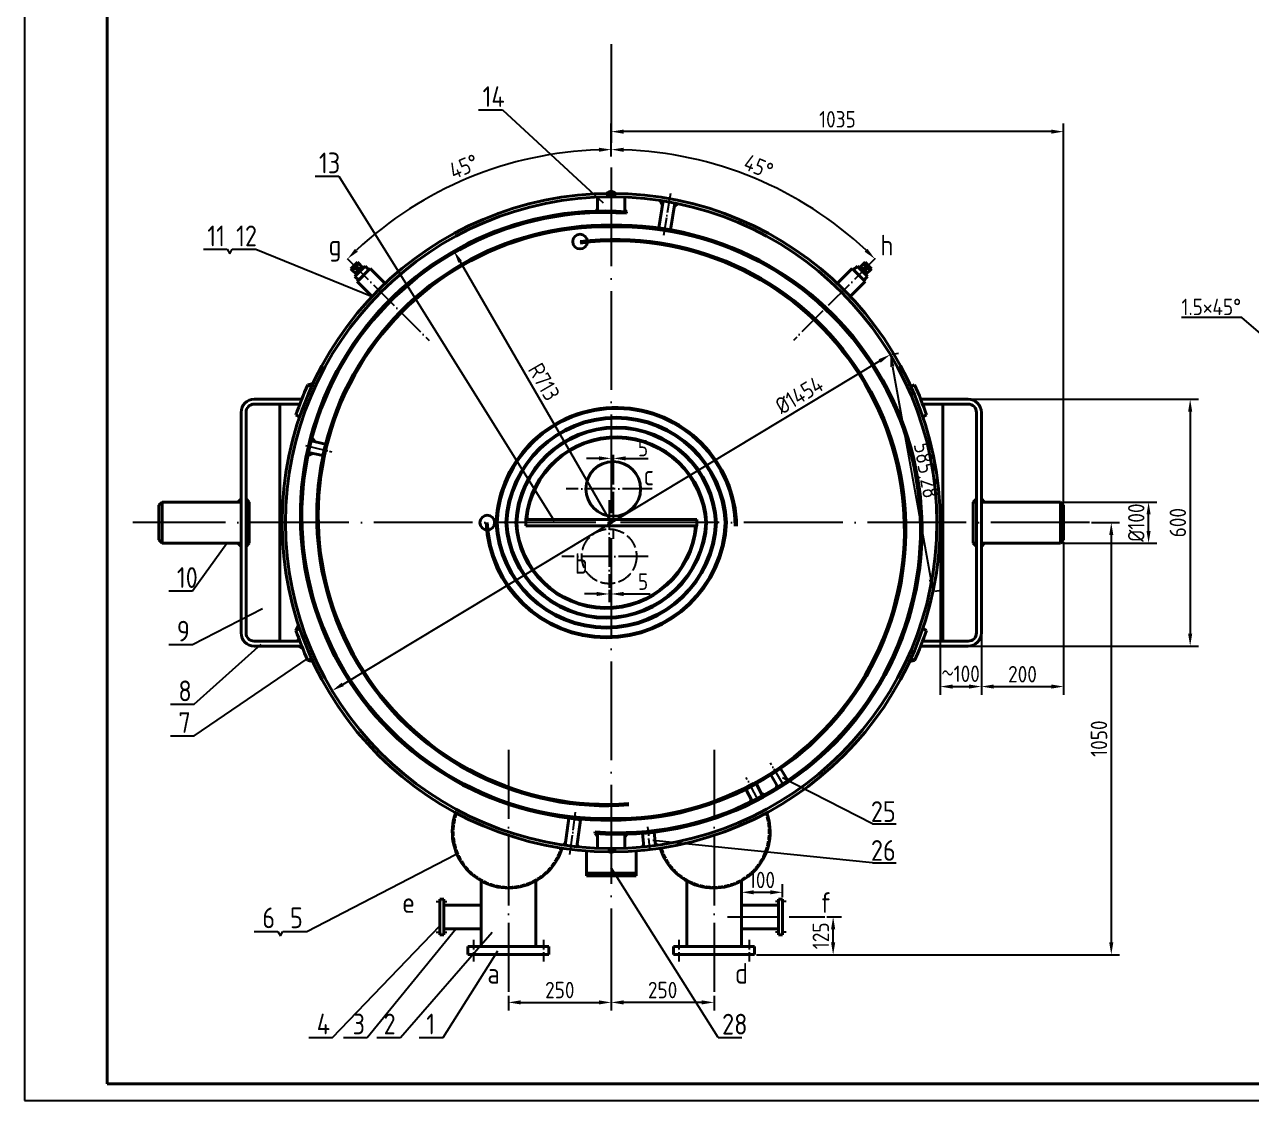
# Model space of a CAD drawing. Header units: millimetres. Extents: x 400 to 18193, y -2467 to 5047.
# Drawn here: x 400 to 3383, y 295 to 2910 of the extents above; entities that cross this region are included whole.
import ezdxf

# ---------------------------------------------------------------- set-up
doc = ezdxf.new("R2010")
doc.units = ezdxf.units.MM
doc.linetypes.add('ACAD_ISO02W100', pattern=[15, 12, -3])
doc.linetypes.add('ACAD_ISO04W100', pattern=[30, 24, -3, 0, -3])
for name, color, linetype in [('2', 3, 'Continuous'), ('标注线', 1, 'Continuous'), ('虚线', 3, 'ACAD_ISO02W100'), ('轴线', 5, 'ACAD_ISO04W100')]:
    doc.layers.add(name, color=color, linetype=linetype)
for name, color, linetype, lineweight in [('粗线', 7, 'Continuous', 40), ('轮廓线', 7, 'Continuous', 40), ('钢板', 5, 'Continuous', 40)]:
    doc.layers.add(name, color=color, linetype=linetype, lineweight=lineweight)
doc.styles.add('GB', font='gbenor.shx', dxfattribs={"bigfont": 'gbcbig.shx'})
doc.dimstyles.new('ISO-25', dxfattribs={"dimtxt": 40, "dimasz": 30, "dimexe": 20, "dimexo": 5, "dimgap": 10, "dimtad": 1, "dimtxsty": 'GB', "dimcen": 2.5, "dimadec": 0, "dimazin": 0, "dimtfac": 1, "dimtmove": 0, "dimatfit": 0, "dimfxl": 1.25, "dimarcsym": 0})

# ---------------------------------------------------------------- blocks, each defined once
blk = doc.blocks.new('*D4')
at = {"layer": 'Defpoints', "color": 0}
for p in [(2918.6, 1749.7), (3133, 1749.7), (2918.6, 1649.7)]:
    blk.add_point(p, dxfattribs=at)
at = {"layer": '标注线', "color": 0, "lineweight": -2}
for p, q in [((2923.6, 1749.7), (3153, 1749.7)), ((3133, 1679.7), (3133, 1719.7)), ((2923.6, 1649.7), (3153, 1649.7))]:
    blk.add_line(p, q, dxfattribs=at)
at = {"layer": '标注线', "color": 0}
for points in [[(3128, 1719.7), (3138, 1719.7), (3133, 1749.7)], [(3128, 1679.7), (3138, 1679.7), (3133, 1649.7)]]:
    blk.add_solid(points, dxfattribs=at)
at = {"layer": '标注线', "color": 0, "insert": (3103, 1699.7), "char_height": 40, "attachment_point": 5, "rotation": 90, "style": 'GB'}
blk.add_mtext('%%c100', dxfattribs=at)
blk = doc.blocks.new('*D5')
at = {"layer": 'Defpoints', "color": 0}
for p in [(1826.4, 2862.8), (1591.7, 2575.5), (1184.4, 2341.8), (1383.4, 2142.8), (1826.4, 536.7)]:
    blk.add_point(p, dxfattribs=at)
at = {"layer": '标注线', "color": 0, "lineweight": -2}
blk.add_arc((1826.4, 1699.7), 906.7, 91.8959, 133.1041, dxfattribs=at)
at = {"layer": '标注线', "color": 0}
for points in [[(1796.3, 2610.9), (1796.5, 2600.9), (1826.4, 2606.4)], [(1210.3, 2358.1), (1203.4, 2365.3), (1185.3, 2340.8)]]:
    blk.add_solid(points, dxfattribs=at)
at = {"layer": '标注线', "color": 0, "insert": (1468, 2565.1), "char_height": 40, "attachment_point": 5, "rotation": 22.5, "style": 'GB'}
blk.add_mtext('45°', dxfattribs=at)
blk = doc.blocks.new('*D6')
at = {"layer": 'Defpoints', "color": 0}
for p in [(2626.4, 1699.7), (2726.4, 1431.7), (2726.4, 1301.3)]:
    blk.add_point(p, dxfattribs=at)
at = {"layer": '标注线', "color": 0, "lineweight": -2}
for p, q in [((2626.4, 1694.7), (2626.4, 1281.3)), ((2726.4, 1426.7), (2726.4, 1281.3)), ((2656.4, 1301.3), (2696.4, 1301.3))]:
    blk.add_line(p, q, dxfattribs=at)
at = {"layer": '标注线', "color": 0}
for points in [[(2656.4, 1306.3), (2656.4, 1296.3), (2626.4, 1301.3)], [(2696.4, 1306.3), (2696.4, 1296.3), (2726.4, 1301.3)]]:
    blk.add_solid(points, dxfattribs=at)
at = {"layer": '标注线', "color": 0, "insert": (2676.4, 1332.4), "char_height": 40, "attachment_point": 5, "style": 'GB'}
blk.add_mtext('～100', dxfattribs=at)
blk = doc.blocks.new('*D7')
at = {"layer": 'Defpoints', "color": 0}
for p in [(2926.4, 1657.6), (2726.4, 1431.7), (2926.4, 1301.3)]:
    blk.add_point(p, dxfattribs=at)
at = {"layer": '标注线', "color": 0, "lineweight": -2}
for p, q in [((2926.4, 1652.6), (2926.4, 1281.3)), ((2726.4, 1426.7), (2726.4, 1281.3)), ((2756.4, 1301.3), (2896.4, 1301.3))]:
    blk.add_line(p, q, dxfattribs=at)
at = {"layer": '标注线', "color": 0}
for points in [[(2756.4, 1306.3), (2756.4, 1296.3), (2726.4, 1301.3)], [(2896.4, 1306.3), (2896.4, 1296.3), (2926.4, 1301.3)]]:
    blk.add_solid(points, dxfattribs=at)
at = {"layer": '标注线', "color": 0, "insert": (2826.4, 1331.3), "char_height": 40, "attachment_point": 5, "style": 'GB'}
blk.add_mtext('200', dxfattribs=at)
blk = doc.blocks.new('*D8')
at = {"layer": 'Defpoints', "color": 0}
for p in [(1826.4, 2650), (1826.4, 2584.6), (2926.4, 1741.9)]:
    blk.add_point(p, dxfattribs=at)
at = {"layer": '标注线', "color": 0, "lineweight": -2}
for p, q in [((1826.4, 2589.6), (1826.4, 2670)), ((2926.4, 1746.9), (2926.4, 2670)), ((2896.4, 2650), (1856.4, 2650))]:
    blk.add_line(p, q, dxfattribs=at)
at = {"layer": '标注线', "color": 0}
for points in [[(1856.4, 2655), (1856.4, 2645), (1826.4, 2650)], [(2896.4, 2655), (2896.4, 2645), (2926.4, 2650)]]:
    blk.add_solid(points, dxfattribs=at)
at = {"layer": '标注线', "color": 0, "insert": (2376.4, 2680), "char_height": 40, "attachment_point": 5, "style": 'GB'}
blk.add_mtext('1035', dxfattribs=at)
blk = doc.blocks.new('*D9')
at = {"layer": 'Defpoints', "color": 0}
for p in [(2989.4, 1699.7), (2174.7, 649.7), (3042.3, 649.7)]:
    blk.add_point(p, dxfattribs=at)
at = {"layer": '标注线', "color": 0, "lineweight": -2}
for p, q in [((2994.4, 1699.7), (3062.3, 1699.7)), ((3042.3, 1669.7), (3042.3, 679.7)), ((2179.7, 649.7), (3062.3, 649.7))]:
    blk.add_line(p, q, dxfattribs=at)
at = {"layer": '标注线', "color": 0}
for points in [[(3037.3, 1669.7), (3047.3, 1669.7), (3042.3, 1699.7)], [(3037.3, 679.7), (3047.3, 679.7), (3042.3, 649.7)]]:
    blk.add_solid(points, dxfattribs=at)
at = {"layer": '标注线', "color": 0, "insert": (3012.3, 1174.7), "char_height": 40, "attachment_point": 5, "rotation": 90, "style": 'GB'}
blk.add_mtext('1050', dxfattribs=at)
blk = doc.blocks.new('*D10')
at = {"layer": 'Defpoints', "color": 0}
for p in [(2694.4, 1999.7), (2694.4, 1399.7), (3234.1, 1399.7)]:
    blk.add_point(p, dxfattribs=at)
at = {"layer": '标注线', "color": 0, "lineweight": -2}
for p, q in [((2699.4, 1999.7), (3254.1, 1999.7)), ((3234.1, 1969.7), (3234.1, 1429.7)), ((2699.4, 1399.7), (3254.1, 1399.7))]:
    blk.add_line(p, q, dxfattribs=at)
at = {"layer": '标注线', "color": 0}
for points in [[(3229.1, 1969.7), (3239.1, 1969.7), (3234.1, 1999.7)], [(3229.1, 1429.7), (3239.1, 1429.7), (3234.1, 1399.7)]]:
    blk.add_solid(points, dxfattribs=at)
at = {"layer": '标注线', "color": 0, "insert": (3204.1, 1699.7), "char_height": 40, "attachment_point": 5, "rotation": 90, "style": 'GB'}
blk.add_mtext('600', dxfattribs=at)
blk = doc.blocks.new('*D11')
at = {"layer": 'Defpoints', "color": 0}
for p in [(1826.4, 1861.3), (1831.4, 1864.7), (1831.4, 1855.9)]:
    blk.add_point(p, dxfattribs=at)
at = {"layer": '标注线', "color": 0, "lineweight": -2}
for p, q in [((1796.4, 1855.9), (1766.4, 1855.9)), ((1826.4, 1856.3), (1826.4, 1835.9)), ((1826.4, 1855.9), (1831.4, 1855.9)), ((1831.4, 1859.7), (1831.4, 1835.9)), ((1861.4, 1855.9), (1916.1, 1855.9))]:
    blk.add_line(p, q, dxfattribs=at)
at = {"layer": '标注线', "color": 0}
for points in [[(1796.4, 1860.9), (1796.4, 1850.9), (1826.4, 1855.9)], [(1861.4, 1860.9), (1861.4, 1850.9), (1831.4, 1855.9)]]:
    blk.add_solid(points, dxfattribs=at)
at = {"layer": '标注线', "color": 0, "insert": (1903.8, 1880.9), "char_height": 40, "attachment_point": 5, "style": 'GB'}
blk.add_mtext('5', dxfattribs=at)
blk = doc.blocks.new('*D12')
at = {"layer": 'Defpoints', "color": 0}
for p in [(1821.4, 1541.4), (1821.4, 1526.4), (1826.4, 1537.4)]:
    blk.add_point(p, dxfattribs=at)
at = {"layer": '标注线', "color": 0, "lineweight": -2}
for p, q in [((1791.4, 1526.4), (1761.4, 1526.4)), ((1821.4, 1536.4), (1821.4, 1506.4)), ((1821.4, 1526.4), (1826.4, 1526.4)), ((1826.4, 1532.4), (1826.4, 1506.4)), ((1856.4, 1526.4), (1921.1, 1526.4))]:
    blk.add_line(p, q, dxfattribs=at)
at = {"layer": '标注线', "color": 0}
for points in [[(1791.4, 1531.4), (1791.4, 1521.4), (1821.4, 1526.4)], [(1856.4, 1531.4), (1856.4, 1521.4), (1826.4, 1526.4)]]:
    blk.add_solid(points, dxfattribs=at)
at = {"layer": '标注线', "color": 0, "insert": (1903.8, 1556.4), "char_height": 40, "attachment_point": 5, "style": 'GB'}
blk.add_mtext('5', dxfattribs=at)
blk = doc.blocks.new('*D13')
at = {"layer": 'Defpoints', "color": 0}
for p in [(2504.9, 2108.2), (1147.9, 1291.2)]:
    blk.add_point(p, dxfattribs=at)
at = {"layer": '标注线', "color": 0, "lineweight": -2}
blk.add_line((1173.6, 1306.7), (2479.2, 2092.8), dxfattribs=at)
at = {"layer": '标注线', "color": 0}
for points in [[(2476.7, 2097), (2481.8, 2088.5), (2504.9, 2108.2)], [(1171, 1311), (1176.2, 1302.4), (1147.9, 1291.2)]]:
    blk.add_solid(points, dxfattribs=at)
at = {"layer": '标注线', "color": 0, "insert": (2283.4, 2009.9), "char_height": 40, "attachment_point": 5, "rotation": 31.0487, "style": 'GB'}
blk.add_mtext('%%C1454', dxfattribs=at)
blk = doc.blocks.new('*D14')
at = {"layer": 'Defpoints', "color": 0}
for p in [(2504.9, 2108.2), (2608.7, 1532.2), (2608.7, 1532.2)]:
    blk.add_point(p, dxfattribs=at)
at = {"layer": '标注线', "color": 0, "lineweight": -2}
for p, q in [((2509.9, 2109.1), (2524.6, 2111.8)), ((2510.2, 2078.7), (2603.3, 1561.7)), ((2613.6, 1533.1), (2628.3, 1535.8))]:
    blk.add_line(p, q, dxfattribs=at)
at = {"layer": '标注线', "color": 0}
for points in [[(2515.2, 2079.6), (2505.3, 2077.8), (2504.9, 2108.2)], [(2608.3, 1562.6), (2598.4, 1560.8), (2608.7, 1532.2)]]:
    blk.add_solid(points, dxfattribs=at)
at = {"layer": '标注线', "color": 0, "insert": (2588.8, 1826), "char_height": 40, "attachment_point": 5, "rotation": 280.2089, "style": 'GB'}
blk.add_mtext('585,28', dxfattribs=at)
blk = doc.blocks.new('*D15')
at = {"layer": 'Defpoints', "color": 0}
for p in [(1826.4, 595.3), (1576.4, 554.9), (1826.4, 533.7)]:
    blk.add_point(p, dxfattribs=at)
at = {"layer": '标注线', "color": 0, "lineweight": -2}
for p, q in [((1826.4, 590.3), (1826.4, 513.7)), ((1576.4, 549.9), (1576.4, 513.7)), ((1606.4, 533.7), (1796.4, 533.7))]:
    blk.add_line(p, q, dxfattribs=at)
at = {"layer": '标注线', "color": 0}
for points in [[(1606.4, 538.7), (1606.4, 528.7), (1576.4, 533.7)], [(1796.4, 538.7), (1796.4, 528.7), (1826.4, 533.7)]]:
    blk.add_solid(points, dxfattribs=at)
at = {"layer": '标注线', "color": 0, "insert": (1701.4, 563.7), "char_height": 40, "attachment_point": 5, "style": 'GB'}
blk.add_mtext('250', dxfattribs=at)
blk = doc.blocks.new('*D16')
at = {"layer": 'Defpoints', "color": 0}
for p in [(1826.4, 595.3), (2076.4, 554.9), (1826.4, 533.7)]:
    blk.add_point(p, dxfattribs=at)
at = {"layer": '标注线', "color": 0, "lineweight": -2}
for p, q in [((1826.4, 590.3), (1826.4, 513.7)), ((2076.4, 549.9), (2076.4, 513.7)), ((2046.4, 533.7), (1856.4, 533.7))]:
    blk.add_line(p, q, dxfattribs=at)
at = {"layer": '标注线', "color": 0}
for points in [[(1856.4, 538.7), (1856.4, 528.7), (1826.4, 533.7)], [(2046.4, 538.7), (2046.4, 528.7), (2076.4, 533.7)]]:
    blk.add_solid(points, dxfattribs=at)
at = {"layer": '标注线', "color": 0, "insert": (1951.4, 563.7), "char_height": 40, "attachment_point": 5, "style": 'GB'}
blk.add_mtext('250', dxfattribs=at)
blk = doc.blocks.new('*D68')
at = {"layer": 'Defpoints', "color": 0}
for p in [(1443.9, 2360), (1815.3, 1719.7)]:
    blk.add_point(p, dxfattribs=at)
at = {"layer": '标注线', "color": 0, "lineweight": -2}
blk.add_line((1815.3, 1719.7), (1458.9, 2334.1), dxfattribs=at)
at = {"layer": '标注线', "color": 0}
blk.add_solid([(1463.3, 2336.6), (1454.6, 2331.5), (1443.9, 2360)], dxfattribs=at)
at = {"layer": '标注线', "color": 0, "insert": (1663.1, 2041.9), "char_height": 40, "attachment_point": 5, "rotation": 300.1139, "style": 'GB'}
blk.add_mtext('R713', dxfattribs=at)
blk = doc.blocks.new('*D77')
at = {"layer": 'Defpoints', "color": 0}
for p in [(1826.4, 2862.8), (2279.7, 2484.9), (2468.5, 2341.8), (2269.5, 2142.8), (1826.4, 536.7)]:
    blk.add_point(p, dxfattribs=at)
at = {"layer": '标注线', "color": 0, "lineweight": -2}
blk.add_arc((1826.4, 1699.7), 906.7, 46.8959, 88.1041, dxfattribs=at)
at = {"layer": '标注线', "color": 0}
for points in [[(1856.3, 2600.9), (1856.5, 2610.9), (1826.4, 2606.4)], [(2449.4, 2365.3), (2442.5, 2358.1), (2467.5, 2340.8)]]:
    blk.add_solid(points, dxfattribs=at)
at = {"layer": '标注线', "color": 0, "insert": (2184.8, 2565.1), "char_height": 40, "attachment_point": 5, "rotation": 337.5, "style": 'GB'}
blk.add_mtext('45°', dxfattribs=at)
blk = doc.blocks.new('*D102')
at = {"layer": 'Defpoints', "color": 0}
for p in [(2345.7, 741.3), (2366, 741.3), (2174.7, 649.7)]:
    blk.add_point(p, dxfattribs=at)
at = {"layer": '标注线', "color": 0, "lineweight": -2}
for p, q in [((2350.7, 741.3), (2386, 741.3)), ((2366, 679.7), (2366, 711.3)), ((2179.7, 649.7), (2386, 649.7))]:
    blk.add_line(p, q, dxfattribs=at)
at = {"layer": '标注线', "color": 0}
for points in [[(2361, 711.3), (2371, 711.3), (2366, 741.3)], [(2361, 679.7), (2371, 679.7), (2366, 649.7)]]:
    blk.add_solid(points, dxfattribs=at)
at = {"layer": '标注线', "color": 0, "insert": (2336, 695.5), "char_height": 40, "attachment_point": 5, "rotation": 90, "style": 'GB'}
blk.add_mtext('125', dxfattribs=at)
blk = doc.blocks.new('*D103')
at = {"layer": 'Defpoints', "color": 0}
for p in [(2242.9, 801.3), (2242.9, 784.6), (2142.9, 769.8)]:
    blk.add_point(p, dxfattribs=at)
at = {"layer": '标注线', "color": 0, "lineweight": -2}
for p, q in [((2142.9, 774.8), (2142.9, 821.3)), ((2242.9, 789.6), (2242.9, 821.3)), ((2172.9, 801.3), (2212.9, 801.3))]:
    blk.add_line(p, q, dxfattribs=at)
at = {"layer": '标注线', "color": 0}
for points in [[(2172.9, 806.3), (2172.9, 796.3), (2142.9, 801.3)], [(2212.9, 806.3), (2212.9, 796.3), (2242.9, 801.3)]]:
    blk.add_solid(points, dxfattribs=at)
at = {"layer": '标注线', "color": 0, "insert": (2192.9, 831.3), "char_height": 40, "attachment_point": 5, "style": 'GB'}
blk.add_mtext('100', dxfattribs=at)

msp = doc.modelspace()

# ---------------------------------------------------------------- hatches: boundary and pattern name
at = {"layer": '粗线'}
h = msp.add_hatch(color=256, dxfattribs=at)
h.paths.add_polyline_path([(1816.113, 2499.671), (1819.431, 2491.706, -0.00220075), (1826.403, 2491.737), (1826.403, 2499.737, 0.0032157)])
h.paths.add_polyline_path([(1816.113, 2499.671, -0.0032157), (1826.403, 2499.737), (1826.403, 2504.479, 0.22210696)])
h.paths.add_polyline_path([(1836.693, 2499.671, 0.22210696), (1826.403, 2504.479), (1826.403, 2499.737, -0.0032157)])
h.paths.add_polyline_path([(1826.403, 2499.737), (1826.403, 2491.737, -0.00220075), (1833.375, 2491.706), (1836.693, 2499.671, 0.0032157)])
for points in [[(1952.877, 2481.573, 0.00245968), (1945.179, 2482.78), (1951.3, 2472.075)], [(1980.992, 2476.362, -0.00245968), (1988.662, 2474.983), (1979.376, 2466.869)], [(1792.973, 2461.322), (1792.973, 2457.244, 0.00126876), (1789.225, 2456.986)], [(1863.497, 2455.415), (1859.749, 2459.751), (1859.749, 2455.673, -0.00126876)], [(1097.342, 1898.677, -0.00245968), (1099.166, 1906.253), (1106.724, 1896.509)], [(1090.724, 1870.142, 0.00245968), (1089.027, 1862.537), (1100.102, 1867.959)], [(926.403, 1757.613), (918.549, 1749.737), (926.403, 1749.737)], [(938.403, 1757.613), (946.258, 1749.737), (938.403, 1749.737)], [(2714.403, 1757.613), (2706.549, 1749.737), (2714.403, 1749.737)], [(2726.403, 1757.613), (2734.258, 1749.737), (2726.403, 1749.737)], [(926.403, 1641.861), (918.549, 1649.737), (926.403, 1649.737)], [(938.403, 1641.861), (946.258, 1649.737), (938.403, 1649.737)], [(2714.403, 1641.861), (2706.549, 1649.737), (2714.403, 1649.737)], [(2726.403, 1641.861), (2734.258, 1649.737), (2726.403, 1649.737)], [(2252.874, 1077.859), (2259.754, 1075.764, -0.00163778), (2255.58, 1073.343)], [(2227.539, 1054.978, 0.00163778), (2231.642, 1057.517), (2228.935, 1062.034)], [(2164.291, 1020.267, 0.00183819), (2169.151, 1022.655), (2166.504, 1027.786)], [(2191.717, 1041.102), (2199.174, 1038.691, -0.00183819), (2194.462, 1036.022)], [(1787.313, 944.208), (1793.057, 938.032), (1793.057, 943.804, -0.00194487)], [(1859.749, 942.391), (1859.749, 936.344), (1865.356, 942.546, -0.00189438)], [(1715.039, 921.515), (1708.989, 916.532, 0.00183819), (1714.352, 915.782)], [(1743.414, 918.008), (1747.902, 911.582, -0.00183819), (1742.535, 912.301)], [(1905.194, 917.475), (1900.455, 911.232, 0.00183819), (1905.847, 911.738)], [(1933.589, 920.755), (1939.683, 915.826, -0.00183819), (1934.327, 915.028)]]:
    msp.add_hatch(color=256, dxfattribs=at).paths.add_polyline_path(points)
h = msp.add_hatch(color=256, dxfattribs=at)
h.paths.add_polyline_path([(1074.007, 1999.737), (1066.614, 1999.737), (1075.905, 2004.453, 0.00156917)])
h.paths.add_polyline_path([(1066.743, 1980.834), (1062.772, 1987.737), (1069.333, 1987.737, 0.00227556)])
h.paths.add_polyline_path([(1066.133, 1948.713), (1059.867, 1961.504), (1068.86, 1956.891, 0.00269412)])
h.paths.add_polyline_path([(1097.857, 2030.222), (1088.949, 2034.79), (1101.231, 2037.561, 0.00252433)])
h = msp.add_hatch(color=256, dxfattribs=at)
h.paths.add_polyline_path([(2578.799, 1999.737), (2586.193, 1999.737), (2576.902, 2004.453, -0.00156917)])
h.paths.add_polyline_path([(2586.064, 1980.834), (2590.034, 1987.737), (2583.474, 1987.737, -0.00227556)])
h.paths.add_polyline_path([(2586.674, 1948.713), (2592.94, 1961.504), (2583.946, 1956.891, -0.00269412)])
h.paths.add_polyline_path([(2554.95, 2030.222), (2563.858, 2034.79), (2551.576, 2037.561, -0.00252433)])
h = msp.add_hatch(color=256, dxfattribs=at)
h.paths.add_polyline_path([(1074.007, 1399.737), (1066.614, 1399.737), (1075.905, 1395.02, -0.00156917)])
h.paths.add_polyline_path([(1066.743, 1418.64), (1062.772, 1411.737), (1069.333, 1411.737, -0.00227556)])
h.paths.add_polyline_path([(1066.133, 1450.761), (1059.867, 1437.97), (1068.86, 1442.583, -0.00269412)])
h.paths.add_polyline_path([(1097.857, 1369.252), (1088.949, 1364.683), (1101.231, 1361.913, -0.00252433)])
h = msp.add_hatch(color=256, dxfattribs=at)
h.paths.add_polyline_path([(2578.799, 1399.737), (2586.193, 1399.737), (2576.902, 1395.02, 0.00156917)])
h.paths.add_polyline_path([(2586.064, 1418.64), (2590.034, 1411.737), (2583.474, 1411.737, 0.00227556)])
h.paths.add_polyline_path([(2586.674, 1450.761), (2592.94, 1437.97), (2583.946, 1442.583, 0.00269412)])
h.paths.add_polyline_path([(2554.95, 1369.252), (2563.858, 1364.683), (2551.576, 1361.913, 0.00252433)])
h = msp.add_hatch(color=256, dxfattribs=at)
h.paths.add_polyline_path([(1836.693, 899.803, -0.0032157), (1826.403, 899.737), (1826.403, 907.737, 0.00220075), (1833.375, 907.768)])
h.paths.add_polyline_path([(1826.403, 899.737, -0.0032157), (1816.113, 899.803), (1819.431, 907.768, 0.00220075), (1826.403, 907.737)])
h.paths.add_polyline_path([(1826.403, 894.995, -0.22210696), (1816.113, 899.803, 0.0032157), (1826.403, 899.737)])
h.paths.add_polyline_path([(1826.403, 894.995), (1826.403, 899.737, 0.0032157), (1836.693, 899.803, -0.22210696)])

# ---------------------------------------------------------------- linework, layer by layer
at = {"layer": '2'}
for p, q in [((399.919, 5047.412), (399.919, 295.412)), ((399.919, 295.412), (7119.919, 295.412))]:
    msp.add_line(p, q, dxfattribs=at)
at = {"layer": '标注线'}
for p, q in [((1504.11, 2702.67), (1561.81, 2702.67)), ((1561.81, 2702.67), (1806.551, 2477.337)), ((1106.396, 2541.414), (1164.097, 2541.414)), ((1164.097, 2541.414), (1687.435, 1703.707)), ((834.951, 2363.989), (892.652, 2363.989)), ((892.652, 2363.989), (899.109, 2352.834)), ((899.109, 2352.834), (904.91, 2363.989)), ((904.91, 2363.989), (962.611, 2363.989)), ((962.611, 2363.989), (1245.032, 2249.289)), ((3359.405, 2198.567), (3213.417, 2198.567)), ((3439.867, 2129.828), (3359.405, 2198.567)), ((1815.298, 1719.658), (1826.403, 1699.737)), ((808.541, 1533.706), (891.959, 1649.737)), ((750.84, 1533.706), (808.541, 1533.706)), ((808.541, 1403.407), (978.424, 1491.128)), ((750.84, 1403.407), (808.541, 1403.407)), ((812.314, 1258.255), (975.482, 1404.746)), ((812.314, 1181.293), (1089.423, 1370.295)), ((754.613, 1258.255), (812.314, 1258.255)), ((754.613, 1181.293), (812.314, 1181.293)), ((2461.614, 967.632), (2242.532, 1079.653)), ((2461.614, 967.632), (2519.315, 967.632)), ((2461.614, 873.106), (1927.997, 927.386)), ((1086.012, 706.374), (1448.039, 893.382)), ((2461.614, 873.106), (2519.315, 873.106)), ((2086.518, 448.283), (1826.403, 860.862)), ((1148.724, 448.685), (1409.903, 719.714)), ((958.352, 706.374), (1016.053, 706.374)), ((1016.053, 706.374), (1022.509, 695.219)), ((1022.509, 695.219), (1028.311, 706.374)), ((1028.311, 706.374), (1086.012, 706.374)), ((1233.364, 448.685), (1448.283, 712.823)), ((1313.9, 448.685), (1537.096, 704.255)), ((1417.447, 448.685), (1550.515, 659.038)), ((1091.023, 448.685), (1148.724, 448.685)), ((1175.663, 448.685), (1233.364, 448.685)), ((1256.199, 448.685), (1313.9, 448.685)), ((1359.746, 448.685), (1417.447, 448.685)), ((2086.518, 448.283), (2144.219, 448.283))]:
    msp.add_line(p, q, dxfattribs=at)
at = {"layer": '粗线'}
for p, q in [((1793.057, 2457.086), (1793.057, 2490.671)), ((1819.431, 2491.706), (1816.113, 2499.671)), ((1833.375, 2491.706), (1836.693, 2499.671)), ((1859.749, 2455.12), (1859.749, 2490.671)), ((1952.877, 2481.573), (1941.972, 2415.918)), ((1951.3, 2472.075), (1945.179, 2482.78)), ((1952.876, 2481.574), (1981, 2476.502)), ((1980.978, 2476.506), (1970.184, 2411.52)), ((1789.225, 2456.986), (1792.973, 2461.322)), ((1863.497, 2455.415), (1859.749, 2459.751)), ((1863.498, 2455.439), (1863.365, 2451.595)), ((1979.376, 2466.869), (1988.662, 2474.983)), ((1209.173, 2332.523), (1193.617, 2316.967)), ((1209.173, 2332.523), (1207.759, 2302.825)), ((1223.315, 2318.381), (1209.173, 2332.523)), ((2429.491, 2318.381), (2443.634, 2332.523)), ((2443.634, 2332.523), (2459.19, 2316.967)), ((2443.634, 2332.523), (2445.048, 2302.825)), ((1193.617, 2316.967), (1223.315, 2318.381)), ((1207.759, 2302.825), (1193.617, 2316.967)), ((1227.911, 2322.978), (1203.163, 2298.229)), ((1203.163, 2298.229), (1212.355, 2289.036)), ((1227.204, 2322.27), (1203.87, 2298.936)), ((1240.639, 2317.321), (1208.819, 2285.501)), ((1237.104, 2313.785), (1212.355, 2289.036)), ((1237.104, 2313.785), (1212.355, 2289.036)), ((1227.911, 2322.978), (1237.104, 2313.785)), ((1276.852, 2281.108), (1240.639, 2317.321)), ((2375.955, 2281.108), (2412.167, 2317.321)), ((2412.167, 2317.321), (2443.987, 2285.501)), ((2424.895, 2322.978), (2415.703, 2313.785)), ((2415.703, 2313.785), (2440.452, 2289.036)), ((2415.703, 2313.785), (2440.452, 2289.036)), ((2424.895, 2322.978), (2449.644, 2298.229)), ((2425.602, 2322.27), (2448.937, 2298.936)), ((2459.19, 2316.967), (2429.491, 2318.381)), ((2449.644, 2298.229), (2440.452, 2289.036)), ((2445.048, 2302.825), (2459.19, 2316.967)), ((1245.032, 2249.289), (1208.819, 2285.501)), ((2407.775, 2249.289), (2443.987, 2285.501)), ((1088.949, 2034.79), (1101.231, 2037.561)), ((1088.949, 2034.79), (1097.857, 2030.222)), ((1088.949, 2034.79), (1097.857, 2030.222)), ((2563.858, 2034.79), (2554.95, 2030.222)), ((1074.007, 1999.737), (958.403, 1999.737)), ((2578.799, 1999.737), (2694.403, 1999.737)), ((958.403, 1987.737), (1069.333, 1987.737)), ((1020.403, 1987.737), (1020.403, 1411.737)), ((2694.403, 1987.737), (2583.474, 1987.737)), ((2632.403, 1987.737), (2632.403, 1411.737)), ((926.403, 1431.737), (926.403, 1967.737)), ((938.403, 1431.737), (938.403, 1967.737)), ((1059.867, 1961.504), (1068.775, 1956.935)), ((2592.94, 1961.504), (2584.032, 1956.935)), ((2714.403, 1431.737), (2714.403, 1967.737)), ((2726.403, 1431.737), (2726.403, 1967.737)), ((1090.37, 1870.611), (1096.869, 1898.413)), ((1131.364, 1890.599), (1096.995, 1898.355)), ((1106.724, 1896.509), (1099.166, 1906.253)), ((1125.175, 1862.727), (1131.46, 1890.578)), ((1100.102, 1867.959), (1089.027, 1862.537)), ((1125.175, 1862.727), (1090.5, 1870.551)), ((734.253, 1749.737), (726.403, 1741.888)), ((726.403, 1657.586), (726.403, 1741.888)), ((734.253, 1649.835), (734.253, 1749.835)), ((734.253, 1749.737), (926.403, 1749.737)), ((734.253, 1749.737), (926.403, 1749.737)), ((734.253, 1749.737), (926.403, 1749.737)), ((918.549, 1749.737), (926.403, 1757.613)), ((946.258, 1749.737), (938.403, 1757.613)), ((938.403, 1749.737), (946.258, 1749.737)), ((938.403, 1749.737), (946.258, 1749.737)), ((938.403, 1749.737), (946.258, 1749.737)), ((946.258, 1649.737), (946.258, 1749.737)), ((2706.549, 1749.737), (2714.403, 1757.613)), ((2706.549, 1649.737), (2706.549, 1749.737)), ((2714.403, 1749.737), (2706.549, 1749.737)), ((2714.403, 1749.737), (2706.549, 1749.737)), ((2714.403, 1749.737), (2706.549, 1749.737)), ((2734.258, 1749.737), (2726.403, 1757.613)), ((2918.554, 1749.737), (2726.403, 1749.737)), ((2918.554, 1749.737), (2726.403, 1749.737)), ((2918.554, 1749.737), (2726.403, 1749.737)), ((2918.554, 1649.835), (2918.554, 1749.835)), ((2918.554, 1749.737), (2926.403, 1741.888)), ((2926.403, 1657.586), (2926.403, 1741.888)), ((1618.403, 1707.737), (1618.403, 1691.737)), ((2034.403, 1707.737), (1618.403, 1707.737)), ((1826.403, 1697.237), (1826.403, 1702.237)), ((2034.403, 1707.737), (2034.403, 1691.737)), ((2034.403, 1691.737), (1618.403, 1691.737)), ((1823.903, 1699.737), (1828.903, 1699.737)), ((734.253, 1649.737), (726.403, 1657.586)), ((734.253, 1649.737), (926.403, 1649.737)), ((857.515, 1649.737), (926.403, 1649.737)), ((857.515, 1649.737), (926.403, 1649.737)), ((918.549, 1649.737), (926.403, 1641.861)), ((938.403, 1649.737), (946.258, 1649.737)), ((938.403, 1649.737), (946.258, 1649.737)), ((938.403, 1649.737), (946.258, 1649.737)), ((946.258, 1649.737), (938.403, 1641.861)), ((2714.403, 1649.737), (2706.549, 1649.737)), ((2714.403, 1649.737), (2706.549, 1649.737)), ((2714.403, 1649.737), (2706.549, 1649.737)), ((2706.549, 1649.737), (2714.403, 1641.861)), ((2795.291, 1649.737), (2726.403, 1649.737)), ((2795.291, 1649.737), (2726.403, 1649.737)), ((2918.554, 1649.737), (2726.403, 1649.737)), ((2734.258, 1649.737), (2726.403, 1641.861)), ((2918.554, 1649.737), (2926.403, 1657.586)), ((1059.867, 1437.97), (1066.133, 1450.761)), ((1059.867, 1437.97), (1068.775, 1442.539)), ((2592.94, 1437.97), (2584.032, 1442.539)), ((958.403, 1411.737), (1069.333, 1411.737)), ((1062.772, 1411.737), (1066.743, 1418.64)), ((2694.403, 1411.737), (2583.474, 1411.737)), ((1074.007, 1399.737), (958.403, 1399.737)), ((1066.614, 1399.737), (1075.905, 1395.02)), ((2578.799, 1399.737), (2694.403, 1399.737)), ((1088.949, 1364.683), (1097.857, 1369.252)), ((1088.949, 1364.683), (1101.231, 1361.913)), ((2563.858, 1364.683), (2551.576, 1361.913)), ((2563.858, 1364.683), (2554.95, 1369.252)), ((2231.642, 1057.517), (2214.175, 1086.662)), ((2214.368, 1086.339), (2238.267, 1102.003)), ((2255.589, 1073.1), (2238.267, 1102.003)), ((2153.95, 1052.123), (2179.192, 1065.467)), ((2169.151, 1022.655), (2153.95, 1052.123)), ((2194.481, 1035.831), (2179.192, 1065.467)), ((2228.935, 1062.034), (2227.539, 1054.978)), ((2231.892, 1057.556), (2255.836, 1073.144)), ((2166.504, 1027.786), (2164.291, 1020.267)), ((2168.874, 1022.621), (2194.202, 1035.798)), ((2191.717, 1041.102), (2199.174, 1038.691)), ((1714.351, 915.704), (1723.172, 981.093)), ((1742.633, 911.793), (1751.505, 977.557)), ((1786.994, 948.062), (1786.917, 944.237)), ((1793.057, 938.032), (1787.313, 944.208)), ((1793.057, 943.804), (1793.057, 908.803)), ((1859.749, 936.344), (1865.356, 942.546)), ((1859.749, 942.391), (1859.749, 908.803)), ((1905.811, 912.101), (1902.644, 944.662)), ((1902.834, 944.107), (1931.252, 946.871)), ((1934.143, 915.748), (1931.05, 947.547)), ((1715.039, 921.515), (1708.989, 916.532)), ((1743.414, 918.008), (1747.902, 911.582)), ((1766.134, 901.251), (1766.134, 841.424)), ((1833.375, 907.768), (1836.693, 899.803)), ((1886.673, 901.251), (1886.673, 841.424)), ((1905.194, 917.475), (1900.455, 911.232)), ((1905.811, 911.509), (1934.143, 915.156)), ((1933.589, 920.755), (1939.683, 915.826)), ((1766.134, 847.76), (1886.673, 847.76)), ((1766.134, 841.424), (1886.673, 841.424)), ((1509.903, 829.023), (1509.903, 669.314)), ((1642.903, 829.023), (1642.903, 669.314)), ((2009.903, 829.023), (2009.903, 669.314)), ((2142.903, 829.023), (2142.903, 669.314)), ((1409.903, 784.614), (1409.903, 698.032)), ((1419.692, 784.614), (1409.903, 784.614)), ((1419.692, 784.614), (1419.692, 698.032)), ((2233.115, 784.614), (2233.115, 698.032)), ((2233.115, 784.614), (2242.903, 784.614)), ((2242.903, 784.614), (2242.903, 698.032)), ((1509.903, 769.823), (1419.692, 769.823)), ((2142.903, 769.823), (2233.115, 769.823)), ((1419.692, 698.032), (1409.903, 698.032)), ((1509.903, 712.823), (1419.692, 712.823)), ((2142.903, 712.823), (2233.115, 712.823)), ((2233.115, 698.032), (2242.903, 698.032)), ((1478.087, 669.314), (1674.72, 669.314)), ((1478.087, 669.314), (1478.087, 649.737)), ((1674.72, 669.314), (1674.72, 649.737)), ((2174.72, 669.314), (1978.087, 669.314)), ((1978.087, 669.314), (1978.087, 649.737)), ((2174.72, 669.314), (2174.72, 649.737)), ((1478.087, 649.737), (1674.72, 649.737)), ((2174.72, 649.737), (1978.087, 649.737))]:
    msp.add_line(p, q, dxfattribs=at)
for centre, radius in [((1826.403, 1699.737), 800), ((1826.403, 1699.737), 792), ((1750.722, 2382.654), 17.847), ((1831.403, 1781.738), 66.5), ((1525.142, 1699.696), 17.847)]:
    msp.add_circle(centre, radius, dxfattribs=at)
for centre, radius, start, end in [((1826.403, 2491.064), 13.415, 39.909943, 140.090057), ((1815.92, 1717.036), 705.568, 89.148694, 274.334475), ((1815.973, 1716.949), 702.005, 89.148694, 274.334475), ((1842.072, 1682.436), 740.256, 265.72707, 91.212856), ((1841.993, 1682.523), 736.518, 265.717517, 91.212856), ((1826.403, 1699.737), 810, 155.565902, 161.145336), ((1826.403, 1699.737), 810, 18.854664, 24.434098), ((958.403, 1967.737), 32, 90, 180), ((2694.403, 1967.737), 32, 0, 90), ((958.403, 1967.737), 20, 90, 180), ((1838.593, 1686.872), 292.681, 0.785266, 177.480667), ((1838.453, 1687.472), 289.74, 0.67454, 177.58189), ((2694.403, 1967.737), 20, 0, 90), ((1838.438, 1687.397), 244.416, 2.894009, 177.105991), ((1838.291, 1687.502), 241.97, 2.888736, 177.111264), ((1814.369, 1712.063), 268.456, 182.631702, 357.368298), ((1814.462, 1711.71), 265.763, 182.590894, 357.409106), ((1814.369, 1711.707), 220.36, 183.113862, 354.800458), ((1814.462, 1711.547), 218.156, 183.113862, 354.790031), ((1826.403, 1699.737), 810, 198.854664, 204.434098), ((1826.403, 1699.737), 810, 335.565902, 341.145336), ((958.403, 1431.737), 32, 180, 270), ((958.403, 1431.737), 20, 180, 270), ((2694.403, 1431.737), 20, 270, 0), ((2694.403, 1431.737), 32, 270, 0), ((1576.403, 948.229), 136.5, 160.036885, 343.162206), ((2076.403, 948.229), 136.5, 196.837794, 19.963115)]:
    msp.add_arc(centre, radius, start, end, dxfattribs=at)
at = {"layer": '虚线', "ltscale": 3}
msp.add_circle((1821.403, 1617.736), 66.5, dxfattribs=at)
at = {"layer": '虚线'}
for centre, start, end in [((1576.403, 948.229), 160.221302, 342.977788), ((2076.403, 948.229), 197.022212, 19.778698)]:
    msp.add_arc(centre, 133.5, start, end, dxfattribs=at)
at = {"layer": '轮廓线'}
for p, q in [((600.811, 335.412), (600.811, 5007.412)), ((1970.184, 2411.52), (1941.999, 2416.079)), ((1723.172, 981.093), (1751.467, 977.277)), ((1714.62, 915.837), (1742.915, 912.02)), ((7079.919, 335.412), (600.811, 335.412))]:
    msp.add_line(p, q, dxfattribs=at)
at = {"layer": '轴线', "ltscale": 10}
for p, q in [((1826.403, 2862.758), (1826.403, 536.716)), ((2989.424, 1699.737), (663.383, 1699.737))]:
    msp.add_line(p, q, dxfattribs=at)
at = {"layer": '轴线', "ltscale": 2}
for p, q in [((1970.595, 2499.831), (1953.358, 2397.343)), ((1083.154, 1886.933), (1147.143, 1872.092)), ((2247.29, 1059.178), (2213.497, 1115.563)), ((2185.394, 1022.546), (2154.724, 1080.619)), ((1725.454, 892.81), (1739.557, 995.777))]:
    msp.add_line(p, q, dxfattribs=at)
at = {"layer": '轴线', "ltscale": 3}
for p, q in [((1184.353, 2341.787), (1383.356, 2142.784)), ((2468.454, 2341.787), (2269.45, 2142.784)), ((1831.403, 1864.705), (1831.403, 1660.062)), ((1926.125, 1781.738), (1716.681, 1781.738)), ((1821.403, 1754.307), (1821.403, 1541.392)), ((1916.125, 1617.736), (1706.681, 1617.736))]:
    msp.add_line(p, q, dxfattribs=at)
at = {"layer": '轴线', "ltscale": 7}
for p, q in [((1576.403, 1147.552), (1576.403, 554.862)), ((2076.403, 1147.552), (2076.403, 554.862))]:
    msp.add_line(p, q, dxfattribs=at)
at = {"layer": '轴线'}
for p, q in [((1920.525, 908.291), (1915.489, 960.072)), ((1491.187, 686.059), (1491.187, 632.949)), ((1661.62, 686.059), (1661.62, 632.949)), ((1991.187, 686.059), (1991.187, 632.949)), ((2161.62, 686.059), (2161.62, 632.949))]:
    msp.add_line(p, q, dxfattribs=at)
at = {"layer": '轴线', "ltscale": 0.5}
for p, q in [((1400.972, 778.546), (1426.684, 778.546)), ((2251.834, 778.546), (2226.122, 778.546)), ((1400.972, 704.099), (1426.684, 704.099)), ((2251.834, 704.099), (2226.122, 704.099))]:
    msp.add_line(p, q, dxfattribs=at)
at = {"layer": '轴线', "ltscale": 5}
msp.add_line((2109.144, 741.323), (2345.688, 741.323), dxfattribs=at)
at = {"layer": '钢板'}
for centre, radius, start, end in [((1810.746, 1717.04), 740.258, 85.91363, 271.211934), ((1810.825, 1716.952), 736.519, 85.909335, 271.211934), ((1837.259, 1682.409), 705.572, 269.100319, 97.044942), ((1837.204, 1682.497), 702.008, 269.100319, 97.044942), ((1838.438, 1687.217), 268.465, 2.672946, 177.327054), ((1838.291, 1687.574), 265.768, 2.614257, 177.385743), ((1838.438, 1687.572), 220.371, 3.164538, 174.749748), ((1838.291, 1687.653), 218.167, 3.164538, 174.717978), ((1814.369, 1712.247), 292.51, 182.451186, 357.548814), ((1814.462, 1711.644), 289.567, 182.36461, 357.63539), ((1814.369, 1711.883), 244.406, 182.848533, 357.151467), ((1814.462, 1711.782), 241.965, 182.862933, 357.137067)]:
    msp.add_arc(centre, radius, start, end, dxfattribs=at)

# ---------------------------------------------------------------- texts
at = {"layer": '标注线', "style": 'GB'}
for s, insert, char_height, width, attachment_point in [('14', (1513.556, 2760.435), 50.4, 156.88, 1), ('13', (1115.843, 2599.179), 50.4, 156.88, 1), ('11', (844.398, 2421.754), 50.4, 156.88, 1), ('12', (914.357, 2421.754), 50.4, 156.88, 1), ('h', (2480.856, 2399.242), 50, 21.78889, 1), ('g', (1138.988, 2399.242), 50, 21.78889, 1), ('1.5×45%%D', (3212.981, 2244.068), 40, 156.88, 1), ('c', (1905.003, 1840.278), 50, 21.78889, 1), ('b', (1737.752, 1625.266), 50, 21.78889, 1), ('10', (770.265, 1591.471), 50.4, 156.88, 1), ('9', (770.265, 1461.172), 50.4, 156.88, 1), ('8', (774.038, 1316.02), 50.4, 156.88, 1), ('7', (774.038, 1239.058), 50.4, 156.88, 1), ('25', (2518.231, 972.36), 50.4, 156.88, 9), ('26', (2518.231, 877.834), 50.4, 156.88, 9), ('e', (1318.133, 801.405), 50, 21.78889, 1), ('f', (2334.673, 801.405), 50, 21.78889, 1), ('6', (978.121, 764.498), 50.4, 156.88, 1), ('5', (1045.319, 764.498), 50.4, 156.88, 1), ('d', (2127.508, 629.413), 50, 21.78889, 1), ('a', (1525.299, 629.413), 50, 21.78889, 1), ('4', (1110.448, 506.45), 50.4, 156.88, 1), ('3', (1197.517, 506.45), 50.4, 156.88, 1), ('2', (1272.977, 506.45), 50.4, 156.88, 1), ('1', (1376.523, 506.45), 50.4, 156.88, 1), ('28', (2095.965, 506.047), 50.4, 156.88, 1)]:
    msp.add_mtext(s, dxfattribs=dict(at, insert=insert, char_height=char_height, width=width, attachment_point=attachment_point))

# ---------------------------------------------------------------- dimensions: what is measured, and where the dimension line sits
at = {"layer": '标注线'}
for base, line1, picture, middle in [((1591.742, 2575.503), ((1184.353, 2341.787), (1383.356, 2142.784)), '*D5', (1467.959, 2565.098)), ((2279.733, 2484.928), ((2468.454, 2341.787), (2269.45, 2142.784)), '*D77', (2184.848, 2565.098))]:
    dim = msp.add_angular_dim_2l(base=base, line1=line1, line2=((1826.403, 2862.758), (1826.403, 536.716)), dimstyle='ISO-25', dxfattribs=at)
    dim.commit()
    dim.dimension.update_dxf_attribs({"geometry": picture, "text_midpoint": middle})
for base, p1, p2, text, picture, middle in [((1826.403, 2650.015), (2926.403, 1741.888), (1826.403, 2584.581), '1035', '*D8', (2376.403, 2650.015)), ((2726.403, 1301.252), (2626.403, 1699.737), (2726.403, 1431.737), '～100', '*D6', (2676.403, 1301.252))]:
    dim = msp.add_linear_dim(base=base, p1=p1, p2=p2, text=text, dimstyle='ISO-25', dxfattribs=at)
    dim.commit()
    dim.dimension.update_dxf_attribs({"geometry": picture, "text_midpoint": middle, "dimtype": 160})
dim = msp.add_radius_dim(center=(1815.298, 1719.658), mpoint=(1443.895, 2360.003), text='R713', dimstyle='ISO-25', dxfattribs=at)
dim.commit()
dim.dimension.update_dxf_attribs({"geometry": '*D68', "text_midpoint": (1663.074, 2041.907)})
dim = msp.add_diameter_dim_2p(p1=(1147.874, 1291.25), p2=(2504.933, 2108.224), text='%%C1454', dimstyle='ISO-25', dxfattribs=at)
dim.commit()
dim.dimension.update_dxf_attribs({"geometry": '*D13', "text_midpoint": (2298.91, 1984.194), "dimtype": 163})
dim = msp.add_aligned_dim(p1=(2504.933, 2108.224), p2=(2608.666, 1532.211), distance=0, dimstyle='ISO-25', dxfattribs=at)
dim.commit()
dim.dimension.update_dxf_attribs({"geometry": '*D14', "text_midpoint": (2588.785, 1825.978)})
for base, p1, p2, angle, picture, middle in [((3234.092, 1399.737), (2694.403, 1999.737), (2694.403, 1399.737), 90, '*D10', (3204.092, 1699.737)), ((3042.254, 649.737), (2989.424, 1699.737), (2174.72, 649.737), 90, '*D9', (3012.254, 1174.737)), ((1826.403, 533.741), (2076.403, 554.862), (1826.403, 595.253), 180, '*D16', (1951.403, 563.741))]:
    dim = msp.add_linear_dim(base=base, p1=p1, p2=p2, angle=angle, dimstyle='ISO-25', dxfattribs=at)
    dim.commit()
    dim.dimension.update_dxf_attribs({"geometry": picture, "text_midpoint": middle})
dim = msp.add_linear_dim(base=(1831.403, 1855.933), p1=(1826.403, 1861.319), p2=(1831.403, 1864.705), dimstyle='ISO-25', override={"dimgap": 5}, dxfattribs=at)
dim.commit()
dim.dimension.update_dxf_attribs({"geometry": '*D11', "text_midpoint": (1903.76, 1855.933), "dimtype": 160})
dim = msp.add_linear_dim(base=(3133.021, 1749.737), p1=(2918.554, 1649.737), p2=(2918.554, 1749.737), angle=90, text='%%c100', dimstyle='ISO-25', dxfattribs=at)
dim.commit()
dim.dimension.update_dxf_attribs({"geometry": '*D4', "text_midpoint": (3133.021, 1699.737), "dimtype": 160})
for base, p1, p2, picture, middle in [((2926.403, 1301.252), (2726.403, 1431.737), (2926.403, 1657.586), '*D7', (2826.403, 1331.252)), ((2242.903, 801.299), (2142.903, 769.823), (2242.903, 784.614), '*D103', (2192.903, 831.299)), ((1826.403, 533.741), (1576.403, 554.862), (1826.403, 595.253), '*D15', (1701.403, 563.741))]:
    dim = msp.add_linear_dim(base=base, p1=p1, p2=p2, dimstyle='ISO-25', dxfattribs=at)
    dim.commit()
    dim.dimension.update_dxf_attribs({"geometry": picture, "text_midpoint": middle})
dim = msp.add_linear_dim(base=(1821.403, 1526.36), p1=(1826.403, 1537.383), p2=(1821.403, 1541.392), dimstyle='ISO-25', dxfattribs=at)
dim.commit()
dim.dimension.update_dxf_attribs({"geometry": '*D12', "text_midpoint": (1903.76, 1526.36), "dimtype": 160})
dim = msp.add_linear_dim(base=(2366.04, 741.323), p1=(2174.72, 649.737), p2=(2345.688, 741.323), angle=90, text='125', dimstyle='ISO-25', dxfattribs=at)
dim.commit()
dim.dimension.update_dxf_attribs({"geometry": '*D102', "text_midpoint": (2336.04, 695.53)})

doc.saveas('drawing.dxf')
